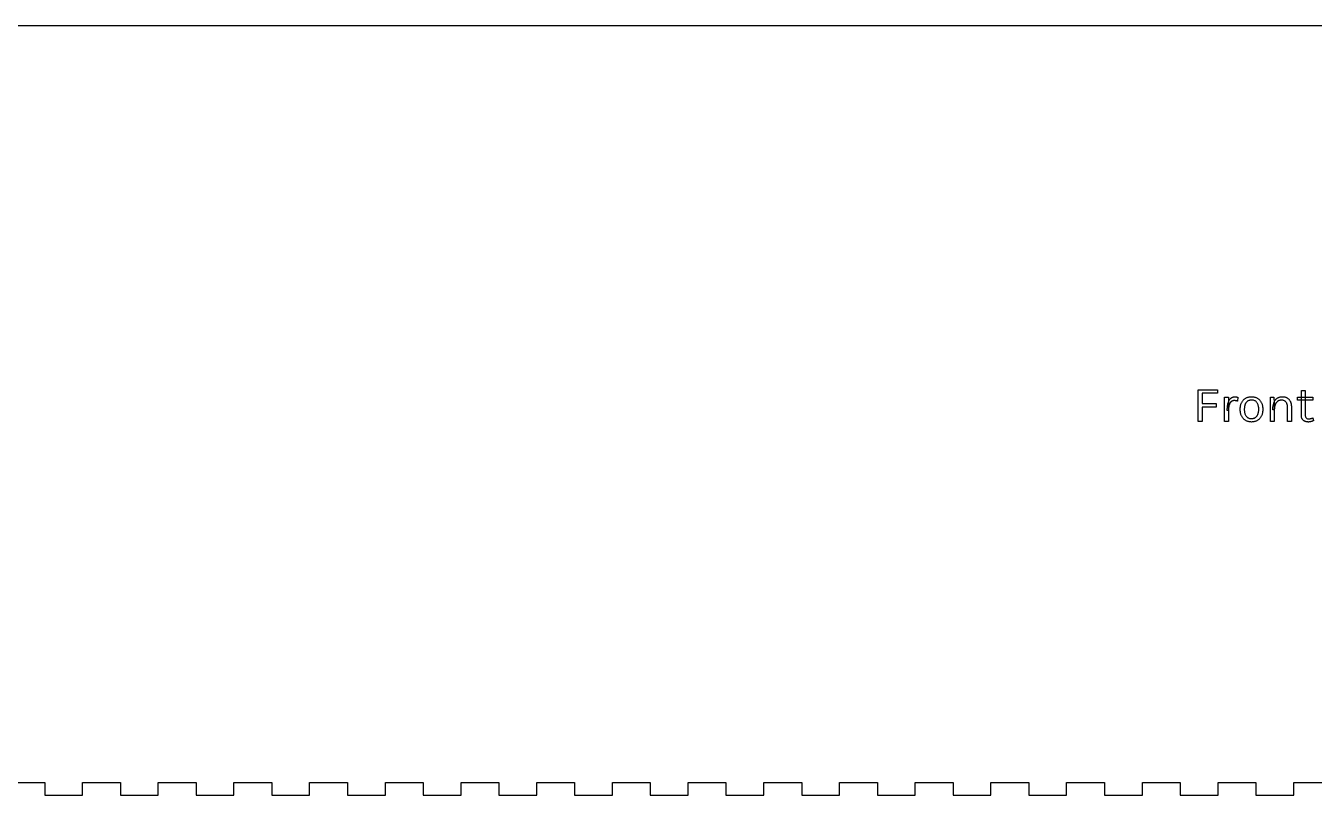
# Model space of a CAD drawing. Header units: millimetres. Extents: x 0 to 1206, y 0 to 1040.
# Drawn here: x 306 to 612.4, y 0 to 183 of the extents above; entities that cross this region are included whole.
import ezdxf

# ---------------------------------------------------------------- set-up
doc = ezdxf.new("R2010")
doc.units = ezdxf.units.MM
doc.layers.get('0').update_dxf_attribs({"linetype": 'CONTINUOUS'})

msp = doc.modelspace()

# ---------------------------------------------------------------- linework, layer by layer
for p, q in [((1203, 183), (3, 183)), ((584.76, 88.908), (584.76, 96.444)), ((584.76, 96.444), (589.344, 96.444)), ((589.344, 95.64), (585.696, 95.64)), ((585.696, 95.64), (585.696, 93.132)), ((589.344, 96.444), (589.344, 95.64)), ((609.306, 90.384), (609.306, 96.24)), ((609.306, 96.24), (610.23, 96.24)), ((610.23, 96.24), (610.23, 90.408)), ((585.696, 93.132), (589.092, 93.132)), ((589.092, 92.328), (585.696, 92.328)), ((585.696, 92.328), (585.696, 88.908)), ((589.092, 93.132), (589.092, 92.328)), ((591.048, 88.908), (591.048, 94.656)), ((591.048, 94.656), (591.984, 94.656)), ((591.698, 91.715), (591.704, 91.922)), ((591.704, 91.922), (591.715, 92.122)), ((591.715, 92.122), (591.73, 92.315)), ((591.73, 92.315), (591.749, 92.5)), ((591.749, 92.5), (591.772, 92.678)), ((591.772, 92.678), (591.799, 92.848)), ((591.799, 92.848), (591.83, 93.011)), ((591.83, 93.011), (591.866, 93.167)), ((591.866, 93.167), (591.906, 93.315)), ((591.906, 93.315), (591.95, 93.456)), ((591.95, 93.456), (591.998, 93.59)), ((591.984, 94.656), (591.984, 88.908)), ((591.997, 91.912), (591.99, 91.778)), ((592.007, 92.041), (591.997, 91.912)), ((591.998, 93.59), (592.05, 93.716)), ((592.019, 92.168), (592.007, 92.041)), ((592.035, 92.29), (592.019, 92.168)), ((592.053, 92.408), (592.035, 92.29)), ((592.05, 93.716), (592.105, 93.835)), ((592.074, 92.523), (592.053, 92.408)), ((592.098, 92.635), (592.074, 92.523)), ((592.125, 92.742), (592.098, 92.635)), ((592.105, 93.835), (592.165, 93.947)), ((592.155, 92.845), (592.125, 92.742)), ((592.188, 92.944), (592.155, 92.845)), ((592.165, 93.947), (592.228, 94.051)), ((592.225, 93.037), (592.188, 92.944)), ((592.265, 93.126), (592.225, 93.037)), ((592.228, 94.051), (592.296, 94.148)), ((592.309, 93.211), (592.265, 93.126)), ((592.296, 94.148), (592.367, 94.238)), ((592.356, 93.29), (592.309, 93.211)), ((592.406, 93.365), (592.356, 93.29)), ((592.367, 94.238), (592.442, 94.32)), ((592.46, 93.435), (592.406, 93.365)), ((592.442, 94.32), (592.521, 94.395)), ((592.517, 93.5), (592.46, 93.435)), ((592.578, 93.561), (592.517, 93.5)), ((592.521, 94.395), (592.604, 94.463)), ((592.642, 93.616), (592.578, 93.561)), ((592.604, 94.463), (592.69, 94.524)), ((592.711, 93.666), (592.642, 93.616)), ((592.69, 94.524), (592.78, 94.577)), ((592.783, 93.709), (592.711, 93.666)), ((592.78, 94.577), (592.873, 94.623)), ((592.859, 93.747), (592.783, 93.709)), ((592.939, 93.779), (592.859, 93.747)), ((592.873, 94.623), (592.97, 94.663)), ((593.024, 93.805), (592.939, 93.779)), ((592.97, 94.663), (593.071, 94.695)), ((593.112, 93.826), (593.024, 93.805)), ((593.071, 94.695), (593.175, 94.72)), ((593.204, 93.84), (593.112, 93.826)), ((593.175, 94.72), (593.282, 94.738)), ((593.3, 93.849), (593.204, 93.84)), ((593.282, 94.738), (593.393, 94.748)), ((593.4, 93.852), (593.3, 93.849)), ((593.393, 94.748), (593.508, 94.752)), ((593.432, 93.852), (593.4, 93.852)), ((593.4, 93.852), (593.4, 93.852)), ((593.464, 93.85), (593.432, 93.852)), ((593.497, 93.848), (593.464, 93.85)), ((593.532, 93.846), (593.497, 93.848)), ((593.508, 94.752), (593.508, 94.752)), ((593.508, 94.752), (593.546, 94.752)), ((593.567, 93.842), (593.532, 93.846)), ((593.546, 94.752), (593.583, 94.751)), ((593.602, 93.838), (593.567, 93.842)), ((593.583, 94.751), (593.62, 94.75)), ((593.639, 93.833), (593.602, 93.838)), ((593.62, 94.75), (593.656, 94.748)), ((593.676, 93.827), (593.639, 93.833)), ((593.656, 94.748), (593.692, 94.745)), ((593.715, 93.82), (593.676, 93.827)), ((593.692, 94.745), (593.727, 94.742)), ((593.754, 93.813), (593.715, 93.82)), ((593.727, 94.742), (593.761, 94.739)), ((593.793, 93.805), (593.754, 93.813)), ((593.761, 94.739), (593.794, 94.735)), ((593.832, 93.797), (593.793, 93.805)), ((593.794, 94.735), (593.827, 94.73)), ((593.827, 94.73), (593.859, 94.725)), ((593.87, 93.788), (593.832, 93.797)), ((593.859, 94.725), (593.891, 94.719)), ((593.908, 93.779), (593.87, 93.788)), ((593.891, 94.719), (593.923, 94.713)), ((593.944, 93.77), (593.908, 93.779)), ((593.923, 94.713), (593.955, 94.706)), ((593.981, 93.761), (593.944, 93.77)), ((593.955, 94.706), (593.987, 94.699)), ((594.016, 93.751), (593.981, 93.761)), ((593.987, 94.699), (594.019, 94.691)), ((594.052, 93.741), (594.016, 93.751)), ((594.019, 94.691), (594.051, 94.683)), ((594.051, 94.683), (594.083, 94.674)), ((594.086, 93.731), (594.052, 93.741)), ((594.083, 94.674), (594.115, 94.665)), ((594.12, 93.72), (594.086, 93.731)), ((594.115, 94.665), (594.148, 94.655)), ((594.18, 94.644), (594.12, 93.72)), ((594.148, 94.655), (594.18, 94.644)), ((594.18, 94.644), (594.18, 94.644)), ((594.786, 91.776), (594.789, 91.971)), ((594.789, 91.971), (594.8, 92.159)), ((594.8, 92.159), (594.817, 92.341)), ((594.817, 92.341), (594.842, 92.517)), ((594.842, 92.517), (594.873, 92.686)), ((594.873, 92.686), (594.911, 92.848)), ((594.911, 92.848), (594.957, 93.005)), ((594.957, 93.005), (595.009, 93.155)), ((595.009, 93.155), (595.068, 93.298)), ((595.068, 93.298), (595.134, 93.435)), ((595.134, 93.435), (595.206, 93.566)), ((595.206, 93.566), (595.283, 93.69)), ((595.283, 93.69), (595.366, 93.807)), ((595.366, 93.807), (595.453, 93.918)), ((595.453, 93.918), (595.546, 94.022)), ((595.546, 94.022), (595.643, 94.12)), ((595.643, 94.12), (595.746, 94.211)), ((595.746, 94.211), (595.854, 94.296)), ((595.754, 92.042), (595.748, 91.911)), ((595.764, 92.169), (595.754, 92.042)), ((595.778, 92.293), (595.764, 92.169)), ((595.796, 92.413), (595.778, 92.293)), ((595.818, 92.529), (595.796, 92.413)), ((595.844, 92.641), (595.818, 92.529)), ((595.875, 92.749), (595.844, 92.641)), ((595.854, 94.296), (595.967, 94.374)), ((595.909, 92.854), (595.875, 92.749)), ((595.947, 92.955), (595.909, 92.854)), ((595.989, 93.052), (595.947, 92.955)), ((595.967, 94.374), (596.085, 94.446)), ((596.035, 93.144), (595.989, 93.052)), ((596.084, 93.231), (596.035, 93.144)), ((596.138, 93.315), (596.084, 93.231)), ((596.085, 94.446), (596.207, 94.511)), ((596.194, 93.393), (596.138, 93.315)), ((596.255, 93.467), (596.194, 93.393)), ((596.207, 94.511), (596.333, 94.569)), ((596.32, 93.536), (596.255, 93.467)), ((596.388, 93.601), (596.32, 93.536)), ((596.333, 94.569), (596.462, 94.62)), ((596.459, 93.661), (596.388, 93.601)), ((596.535, 93.717), (596.459, 93.661)), ((596.462, 94.62), (596.595, 94.665)), ((596.614, 93.768), (596.535, 93.717)), ((596.595, 94.665), (596.731, 94.703)), ((596.697, 93.813), (596.614, 93.768)), ((596.783, 93.853), (596.697, 93.813)), ((596.731, 94.703), (596.87, 94.733)), ((596.873, 93.888), (596.783, 93.853)), ((596.87, 94.733), (597.013, 94.757)), ((596.966, 93.917), (596.873, 93.888)), ((597.063, 93.941), (596.966, 93.917)), ((597.013, 94.757), (597.159, 94.774)), ((597.164, 93.96), (597.063, 93.941)), ((597.159, 94.774), (597.309, 94.785)), ((597.267, 93.973), (597.164, 93.96)), ((597.375, 93.981), (597.267, 93.973)), ((597.309, 94.785), (597.462, 94.788)), ((597.486, 93.984), (597.375, 93.981)), ((597.462, 94.788), (597.462, 94.788)), ((597.462, 94.788), (597.614, 94.785)), ((597.65, 93.978), (597.486, 93.984)), ((597.486, 93.984), (597.486, 93.984)), ((597.614, 94.785), (597.763, 94.774)), ((597.805, 93.96), (597.65, 93.978)), ((597.763, 94.774), (597.908, 94.757)), ((597.953, 93.931), (597.805, 93.96)), ((597.908, 94.757), (598.05, 94.733)), ((598.092, 93.889), (597.953, 93.931)), ((598.05, 94.733), (598.189, 94.703)), ((598.222, 93.836), (598.092, 93.889)), ((598.189, 94.703), (598.324, 94.665)), ((598.345, 93.771), (598.222, 93.836)), ((598.324, 94.665), (598.456, 94.62)), ((598.459, 93.694), (598.345, 93.771)), ((598.456, 94.62), (598.585, 94.569)), ((598.565, 93.606), (598.459, 93.694)), ((598.663, 93.505), (598.565, 93.606)), ((598.585, 94.569), (598.711, 94.511)), ((598.752, 93.393), (598.663, 93.505)), ((598.711, 94.511), (598.833, 94.446)), ((598.833, 93.27), (598.752, 93.393)), ((598.833, 94.446), (598.951, 94.374)), ((598.905, 93.139), (598.833, 93.27)), ((598.969, 92.999), (598.905, 93.139)), ((598.951, 94.374), (599.064, 94.296)), ((599.025, 92.851), (598.969, 92.999)), ((599.072, 92.693), (599.025, 92.851)), ((599.064, 94.296), (599.172, 94.211)), ((599.11, 92.527), (599.072, 92.693)), ((599.14, 92.352), (599.11, 92.527)), ((599.161, 92.169), (599.14, 92.352)), ((599.174, 91.977), (599.161, 92.169)), ((599.172, 94.211), (599.274, 94.12)), ((599.178, 91.776), (599.174, 91.977)), ((599.274, 94.12), (599.371, 94.022)), ((599.371, 94.022), (599.464, 93.918)), ((599.464, 93.918), (599.551, 93.807)), ((599.551, 93.807), (599.633, 93.69)), ((599.633, 93.69), (599.709, 93.566)), ((599.709, 93.566), (599.781, 93.435)), ((599.781, 93.435), (599.847, 93.298)), ((599.847, 93.298), (599.905, 93.155)), ((599.905, 93.155), (599.957, 93.005)), ((599.957, 93.005), (600.002, 92.848)), ((600.002, 92.848), (600.04, 92.686)), ((600.04, 92.686), (600.071, 92.517)), ((600.071, 92.517), (600.095, 92.341)), ((600.095, 92.341), (600.112, 92.159)), ((600.112, 92.159), (600.123, 91.971)), ((600.123, 91.971), (600.126, 91.776)), ((601.944, 88.908), (601.944, 94.644)), ((601.944, 94.644), (602.748, 94.644)), ((602.523, 91.817), (602.531, 92.009)), ((602.531, 92.009), (602.544, 92.195)), ((602.544, 92.195), (602.562, 92.375)), ((602.562, 92.375), (602.586, 92.549)), ((602.586, 92.549), (602.615, 92.717)), ((602.615, 92.717), (602.649, 92.879)), ((602.649, 92.879), (602.689, 93.035)), ((602.689, 93.035), (602.734, 93.185)), ((602.734, 93.185), (602.784, 93.33)), ((602.748, 94.644), (602.88, 93.324)), ((602.784, 93.33), (602.839, 93.468)), ((602.839, 93.468), (602.899, 93.6)), ((602.88, 93.324), (602.88, 88.908)), ((602.898, 92.038), (602.888, 91.902)), ((602.913, 92.169), (602.898, 92.038)), ((602.899, 93.6), (602.964, 93.725)), ((602.931, 92.296), (602.913, 92.169)), ((602.953, 92.419), (602.931, 92.296)), ((602.98, 92.538), (602.953, 92.419)), ((602.964, 93.725), (603.034, 93.843)), ((603.011, 92.653), (602.98, 92.538)), ((603.045, 92.764), (603.011, 92.653)), ((603.034, 93.843), (603.109, 93.955)), ((603.084, 92.871), (603.045, 92.764)), ((603.127, 92.974), (603.084, 92.871)), ((603.109, 93.955), (603.188, 94.06)), ((603.173, 93.071), (603.127, 92.974)), ((603.222, 93.164), (603.173, 93.071)), ((603.188, 94.06), (603.273, 94.158)), ((603.275, 93.252), (603.222, 93.164)), ((603.273, 94.158), (603.362, 94.25)), ((603.332, 93.335), (603.275, 93.252)), ((603.391, 93.414), (603.332, 93.335)), ((603.362, 94.25), (603.456, 94.335)), ((603.455, 93.487), (603.391, 93.414)), ((603.522, 93.555), (603.455, 93.487)), ((603.456, 94.335), (603.555, 94.413)), ((603.592, 93.619), (603.522, 93.555)), ((603.555, 94.413), (603.659, 94.484)), ((603.666, 93.678), (603.592, 93.619)), ((603.659, 94.484), (603.767, 94.548)), ((603.743, 93.732), (603.666, 93.678)), ((603.823, 93.78), (603.743, 93.732)), ((603.767, 94.548), (603.879, 94.604)), ((603.905, 93.822), (603.823, 93.78)), ((603.879, 94.604), (603.996, 94.653)), ((603.99, 93.858), (603.905, 93.822)), ((604.078, 93.889), (603.99, 93.858)), ((603.996, 94.653), (604.117, 94.694)), ((604.169, 93.915), (604.078, 93.889)), ((604.117, 94.694), (604.242, 94.728)), ((604.263, 93.935), (604.169, 93.915)), ((604.242, 94.728), (604.372, 94.754)), ((604.359, 93.949), (604.263, 93.935)), ((604.458, 93.957), (604.359, 93.949)), ((604.372, 94.754), (604.506, 94.773)), ((604.56, 93.96), (604.458, 93.957)), ((604.506, 94.773), (604.645, 94.784)), ((604.693, 93.956), (604.56, 93.96)), ((604.56, 93.96), (604.56, 93.96)), ((604.645, 94.784), (604.788, 94.788)), ((604.82, 93.943), (604.693, 93.956)), ((604.788, 94.788), (604.788, 94.788)), ((604.788, 94.788), (604.922, 94.785)), ((604.941, 93.921), (604.82, 93.943)), ((604.922, 94.785), (605.051, 94.776)), ((605.057, 93.891), (604.941, 93.921)), ((605.051, 94.776), (605.177, 94.761)), ((605.167, 93.853), (605.057, 93.891)), ((605.271, 93.806), (605.167, 93.853)), ((605.177, 94.761), (605.299, 94.74)), ((605.37, 93.75), (605.271, 93.806)), ((605.299, 94.74), (605.417, 94.712)), ((605.462, 93.685), (605.37, 93.75)), ((605.417, 94.712), (605.531, 94.679)), ((605.55, 93.613), (605.462, 93.685)), ((605.531, 94.679), (605.642, 94.64)), ((605.631, 93.531), (605.55, 93.613)), ((605.706, 93.441), (605.631, 93.531)), ((605.642, 94.64), (605.748, 94.594)), ((605.772, 93.344), (605.706, 93.441)), ((605.748, 94.594), (605.85, 94.543)), ((605.831, 93.238), (605.772, 93.344)), ((605.883, 93.125), (605.831, 93.238)), ((605.85, 94.543), (605.949, 94.485)), ((605.926, 93.004), (605.883, 93.125)), ((605.961, 92.875), (605.926, 93.004)), ((605.949, 94.485), (606.043, 94.422)), ((605.989, 92.738), (605.961, 92.875)), ((606.008, 92.593), (605.989, 92.738)), ((606.02, 92.44), (606.008, 92.593)), ((606.024, 92.28), (606.02, 92.44)), ((606.024, 88.908), (606.024, 92.28)), ((606.043, 94.422), (606.133, 94.353)), ((606.133, 94.353), (606.219, 94.28)), ((606.219, 94.28), (606.299, 94.201)), ((606.299, 94.201), (606.376, 94.117)), ((606.376, 94.117), (606.448, 94.027)), ((606.448, 94.027), (606.515, 93.933)), ((606.515, 93.933), (606.578, 93.833)), ((606.578, 93.833), (606.636, 93.728)), ((606.636, 93.728), (606.69, 93.618)), ((606.69, 93.618), (606.739, 93.503)), ((606.739, 93.503), (606.783, 93.384)), ((606.783, 93.384), (606.822, 93.261)), ((606.822, 93.261), (606.855, 93.133)), ((606.855, 93.133), (606.884, 93.001)), ((606.884, 93.001), (606.907, 92.866)), ((606.907, 92.866), (606.925, 92.725)), ((606.925, 92.725), (606.938, 92.581)), ((606.938, 92.581), (606.945, 92.433)), ((606.945, 92.433), (606.948, 92.28)), ((606.948, 92.28), (606.948, 92.28)), ((606.948, 92.28), (606.948, 88.908)), ((608.382, 93.996), (608.382, 94.644)), ((608.382, 94.644), (612.042, 94.644)), ((612.042, 93.996), (608.382, 93.996)), ((612.042, 94.644), (612.042, 93.996)), ((612.042, 93.996), (612.042, 93.996)), ((585.696, 88.908), (584.76, 88.908)), ((585.696, 88.908), (585.696, 88.908)), ((591.984, 88.908), (591.048, 88.908)), ((591.696, 91.5), (591.698, 91.715)), ((591.984, 91.5), (591.696, 91.5)), ((591.985, 91.641), (591.984, 91.5)), ((591.984, 91.5), (591.984, 91.5)), ((591.984, 91.5), (591.984, 91.5)), ((591.984, 88.908), (591.984, 88.908)), ((591.99, 91.778), (591.985, 91.641)), ((594.789, 91.582), (594.786, 91.776)), ((594.786, 91.776), (594.786, 91.776)), ((594.8, 91.395), (594.789, 91.582)), ((594.817, 91.214), (594.8, 91.395)), ((594.842, 91.039), (594.817, 91.214)), ((594.873, 90.87), (594.842, 91.039)), ((594.911, 90.708), (594.873, 90.87)), ((594.957, 90.551), (594.911, 90.708)), ((595.009, 90.401), (594.957, 90.551)), ((595.068, 90.258), (595.009, 90.401)), ((595.134, 90.12), (595.068, 90.258)), ((595.206, 89.989), (595.134, 90.12)), ((595.283, 89.864), (595.206, 89.989)), ((595.366, 89.746), (595.283, 89.864)), ((595.453, 89.635), (595.366, 89.746)), ((595.546, 89.531), (595.453, 89.635)), ((595.643, 89.432), (595.546, 89.531)), ((595.746, 89.341), (595.643, 89.432)), ((595.748, 91.911), (595.746, 91.776)), ((595.746, 91.776), (595.746, 91.776)), ((595.746, 91.776), (595.75, 91.577)), ((595.854, 89.256), (595.746, 89.341)), ((595.75, 91.577), (595.763, 91.387)), ((595.763, 91.387), (595.785, 91.206)), ((595.785, 91.206), (595.815, 91.032)), ((595.815, 91.032), (595.853, 90.868)), ((595.853, 90.868), (595.9, 90.711)), ((595.967, 89.178), (595.854, 89.256)), ((595.9, 90.711), (595.956, 90.564)), ((595.956, 90.564), (596.021, 90.424)), ((596.085, 89.106), (595.967, 89.178)), ((596.021, 90.424), (596.093, 90.293)), ((596.207, 89.041), (596.085, 89.106)), ((596.093, 90.293), (596.175, 90.171)), ((596.175, 90.171), (596.265, 90.059)), ((596.333, 88.983), (596.207, 89.041)), ((596.265, 90.059), (596.363, 89.958)), ((596.462, 88.932), (596.333, 88.983)), ((596.363, 89.958), (596.469, 89.87)), ((596.595, 88.887), (596.462, 88.932)), ((596.469, 89.87), (596.583, 89.793)), ((596.583, 89.793), (596.705, 89.728)), ((596.731, 88.85), (596.595, 88.887)), ((596.705, 89.728), (596.836, 89.675)), ((596.87, 88.819), (596.731, 88.85)), ((596.836, 89.675), (596.974, 89.633)), ((596.974, 89.633), (597.121, 89.604)), ((597.121, 89.604), (597.275, 89.586)), ((597.275, 89.586), (597.438, 89.58)), ((597.438, 89.58), (597.548, 89.583)), ((597.438, 89.58), (597.438, 89.58)), ((597.438, 89.58), (597.438, 89.58)), ((597.548, 89.583), (597.654, 89.591)), ((597.654, 89.591), (597.758, 89.604)), ((597.758, 89.604), (597.858, 89.623)), ((597.858, 89.623), (597.954, 89.647)), ((597.954, 89.647), (598.047, 89.676)), ((598.047, 89.676), (598.137, 89.711)), ((598.189, 88.85), (598.05, 88.819)), ((598.137, 89.711), (598.223, 89.751)), ((598.324, 88.887), (598.189, 88.85)), ((598.223, 89.751), (598.306, 89.796)), ((598.306, 89.796), (598.386, 89.847)), ((598.456, 88.932), (598.324, 88.887)), ((598.386, 89.847), (598.462, 89.903)), ((598.585, 88.983), (598.456, 88.932)), ((598.462, 89.903), (598.534, 89.963)), ((598.534, 89.963), (598.603, 90.027)), ((598.711, 89.041), (598.585, 88.983)), ((598.603, 90.027), (598.668, 90.097)), ((598.668, 90.097), (598.729, 90.17)), ((598.833, 89.106), (598.711, 89.041)), ((598.729, 90.17), (598.786, 90.248)), ((598.786, 90.248), (598.839, 90.331)), ((598.951, 89.178), (598.833, 89.106)), ((598.839, 90.331), (598.889, 90.418)), ((598.889, 90.418), (598.935, 90.51)), ((598.935, 90.51), (598.977, 90.606)), ((599.064, 89.256), (598.951, 89.178)), ((598.977, 90.606), (599.015, 90.706)), ((599.015, 90.706), (599.049, 90.81)), ((599.049, 90.81), (599.08, 90.918)), ((599.172, 89.341), (599.064, 89.256)), ((599.08, 90.918), (599.106, 91.029)), ((599.106, 91.029), (599.128, 91.144)), ((599.128, 91.144), (599.146, 91.263)), ((599.146, 91.263), (599.16, 91.386)), ((599.16, 91.386), (599.17, 91.512)), ((599.17, 91.512), (599.176, 91.642)), ((599.274, 89.432), (599.172, 89.341)), ((599.176, 91.642), (599.178, 91.776)), ((599.178, 91.776), (599.178, 91.776)), ((599.371, 89.531), (599.274, 89.432)), ((599.464, 89.635), (599.371, 89.531)), ((599.551, 89.746), (599.464, 89.635)), ((599.633, 89.864), (599.551, 89.746)), ((599.709, 89.989), (599.633, 89.864)), ((599.781, 90.12), (599.709, 89.989)), ((599.847, 90.258), (599.781, 90.12)), ((599.905, 90.401), (599.847, 90.258)), ((599.957, 90.551), (599.905, 90.401)), ((600.002, 90.708), (599.957, 90.551)), ((600.04, 90.87), (600.002, 90.708)), ((600.071, 91.039), (600.04, 90.87)), ((600.095, 91.214), (600.071, 91.039)), ((600.112, 91.395), (600.095, 91.214)), ((600.123, 91.582), (600.112, 91.395)), ((600.126, 91.776), (600.123, 91.582)), ((600.126, 91.776), (600.126, 91.776)), ((602.88, 88.908), (601.944, 88.908)), ((602.52, 91.62), (602.523, 91.817)), ((602.88, 91.62), (602.52, 91.62)), ((602.882, 91.763), (602.88, 91.62)), ((602.88, 91.62), (602.88, 91.62)), ((602.88, 88.908), (602.88, 88.908)), ((602.888, 91.902), (602.882, 91.763)), ((606.948, 88.908), (606.024, 88.908)), ((606.948, 88.908), (606.948, 88.908)), ((609.308, 90.278), (609.306, 90.384)), ((609.306, 90.384), (609.306, 90.384)), ((609.315, 90.175), (609.308, 90.278)), ((609.325, 90.076), (609.315, 90.175)), ((609.341, 89.981), (609.325, 90.076)), ((609.36, 89.889), (609.341, 89.981)), ((609.384, 89.801), (609.36, 89.889)), ((609.412, 89.716), (609.384, 89.801)), ((609.444, 89.635), (609.412, 89.716)), ((609.481, 89.558), (609.444, 89.635)), ((609.522, 89.484), (609.481, 89.558)), ((609.567, 89.414), (609.522, 89.484)), ((609.615, 89.347), (609.567, 89.414)), ((609.666, 89.284), (609.615, 89.347)), ((609.72, 89.225), (609.666, 89.284)), ((609.777, 89.169), (609.72, 89.225)), ((609.837, 89.117), (609.777, 89.169)), ((609.901, 89.068), (609.837, 89.117)), ((609.967, 89.023), (609.901, 89.068)), ((610.037, 88.982), (609.967, 89.023)), ((610.11, 88.944), (610.037, 88.982)), ((610.185, 88.91), (610.11, 88.944)), ((610.263, 88.879), (610.185, 88.91)), ((610.23, 90.408), (610.238, 90.239)), ((610.238, 90.239), (610.263, 90.088)), ((610.263, 90.088), (610.305, 89.955)), ((610.342, 88.852), (610.263, 88.879)), ((610.305, 89.955), (610.362, 89.84)), ((610.423, 88.829), (610.342, 88.852)), ((610.362, 89.84), (610.437, 89.742)), ((610.437, 89.742), (610.528, 89.662)), ((610.528, 89.662), (610.636, 89.6)), ((610.636, 89.6), (610.76, 89.556)), ((610.76, 89.556), (610.901, 89.529)), ((610.901, 89.529), (611.058, 89.52)), ((611.058, 89.52), (611.107, 89.521)), ((611.058, 89.52), (611.058, 89.52)), ((611.107, 89.521), (611.156, 89.522)), ((611.156, 89.522), (611.204, 89.525)), ((611.204, 89.525), (611.252, 89.529)), ((611.252, 89.529), (611.3, 89.534)), ((611.3, 89.534), (611.348, 89.539)), ((611.348, 89.539), (611.395, 89.546)), ((611.395, 89.546), (611.442, 89.555)), ((611.442, 89.555), (611.489, 89.564)), ((611.489, 89.564), (611.535, 89.574)), ((611.577, 88.848), (611.516, 88.832)), ((611.535, 89.574), (611.582, 89.585)), ((611.638, 88.865), (611.577, 88.848)), ((611.582, 89.585), (611.63, 89.598)), ((611.63, 89.598), (611.679, 89.611)), ((611.698, 88.884), (611.638, 88.865)), ((611.679, 89.611), (611.729, 89.626)), ((611.759, 88.903), (611.698, 88.884)), ((611.729, 89.626), (611.78, 89.641)), ((611.82, 88.923), (611.759, 88.903)), ((611.78, 89.641), (611.833, 89.658)), ((611.881, 88.944), (611.82, 88.923)), ((611.833, 89.658), (611.886, 89.676)), ((611.942, 88.966), (611.881, 88.944)), ((611.886, 89.676), (611.941, 89.695)), ((611.941, 89.695), (611.997, 89.715)), ((612.003, 88.989), (611.942, 88.966)), ((611.997, 89.715), (612.054, 89.736)), ((612.064, 89.013), (612.003, 88.989)), ((612.054, 89.736), (612.054, 89.736)), ((612.054, 89.736), (612.186, 89.064)), ((612.125, 89.038), (612.064, 89.013)), ((612.186, 89.064), (612.125, 89.038)), ((597.013, 88.795), (596.87, 88.819)), ((597.159, 88.778), (597.013, 88.795)), ((597.309, 88.767), (597.159, 88.778)), ((597.462, 88.764), (597.309, 88.767)), ((597.614, 88.767), (597.462, 88.764)), ((597.462, 88.764), (597.462, 88.764)), ((597.462, 88.764), (597.462, 88.764)), ((597.763, 88.778), (597.614, 88.767)), ((597.908, 88.795), (597.763, 88.778)), ((598.05, 88.819), (597.908, 88.795)), ((610.506, 88.809), (610.423, 88.829)), ((610.591, 88.793), (610.506, 88.809)), ((610.678, 88.78), (610.591, 88.793)), ((610.767, 88.771), (610.678, 88.78)), ((610.857, 88.766), (610.767, 88.771)), ((610.95, 88.764), (610.857, 88.766)), ((611.015, 88.765), (610.95, 88.764)), ((610.95, 88.764), (610.95, 88.764)), ((610.95, 88.764), (610.95, 88.764)), ((611.079, 88.767), (611.015, 88.765)), ((611.143, 88.772), (611.079, 88.767)), ((611.206, 88.777), (611.143, 88.772)), ((611.269, 88.785), (611.206, 88.777)), ((611.331, 88.794), (611.269, 88.785)), ((611.393, 88.805), (611.331, 88.794)), ((611.455, 88.818), (611.393, 88.805)), ((611.516, 88.832), (611.455, 88.818)), ((301.5, 3), (310.5, 3)), ((310.5, 3), (310.5, 0)), ((310.5, 0), (319.5, 0)), ((319.5, 0), (319.5, 3)), ((319.5, 3), (328.5, 3)), ((328.5, 3), (328.5, 0)), ((328.5, 0), (337.5, 0)), ((337.5, 0), (337.5, 3)), ((337.5, 3), (346.5, 3)), ((346.5, 3), (346.5, 0)), ((346.5, 0), (355.5, 0)), ((355.5, 0), (355.5, 3)), ((355.5, 3), (364.5, 3)), ((364.5, 3), (364.5, 0)), ((364.5, 0), (373.5, 0)), ((373.5, 0), (373.5, 3)), ((373.5, 3), (382.5, 3)), ((382.5, 3), (382.5, 0)), ((382.5, 0), (391.5, 0)), ((391.5, 0), (391.5, 3)), ((391.5, 3), (400.5, 3)), ((400.5, 3), (400.5, 0)), ((400.5, 0), (409.5, 0)), ((409.5, 0), (409.5, 3)), ((409.5, 3), (418.5, 3)), ((418.5, 3), (418.5, 0)), ((418.5, 0), (427.5, 0)), ((427.5, 0), (427.5, 3)), ((427.5, 3), (436.5, 3)), ((436.5, 3), (436.5, 0)), ((436.5, 0), (445.5, 0)), ((445.5, 0), (445.5, 3)), ((445.5, 3), (454.5, 3)), ((454.5, 3), (454.5, 0)), ((454.5, 0), (463.5, 0)), ((463.5, 0), (463.5, 3)), ((463.5, 3), (472.5, 3)), ((472.5, 3), (472.5, 0)), ((472.5, 0), (481.5, 0)), ((481.5, 0), (481.5, 3)), ((481.5, 3), (490.5, 3)), ((490.5, 3), (490.5, 0)), ((490.5, 0), (499.5, 0)), ((499.5, 0), (499.5, 3)), ((499.5, 3), (508.5, 3)), ((508.5, 3), (508.5, 0)), ((508.5, 0), (517.5, 0)), ((517.5, 0), (517.5, 3)), ((517.5, 3), (526.5, 3)), ((526.5, 3), (526.5, 0)), ((526.5, 0), (535.5, 0)), ((535.5, 0), (535.5, 3)), ((535.5, 3), (544.5, 3)), ((544.5, 3), (544.5, 0)), ((544.5, 0), (553.5, 0)), ((553.5, 0), (553.5, 3)), ((553.5, 3), (562.5, 3)), ((562.5, 3), (562.5, 0)), ((562.5, 0), (571.5, 0)), ((571.5, 0), (571.5, 3)), ((571.5, 3), (580.5, 3)), ((580.5, 3), (580.5, 0)), ((580.5, 0), (589.5, 0)), ((589.5, 0), (589.5, 3)), ((589.5, 3), (598.5, 3)), ((598.5, 3), (598.5, 0)), ((598.5, 0), (607.5, 0)), ((607.5, 0), (607.5, 3)), ((607.5, 3), (616.5, 3))]:
    msp.add_line(p, q)

doc.saveas('drawing.dxf')
